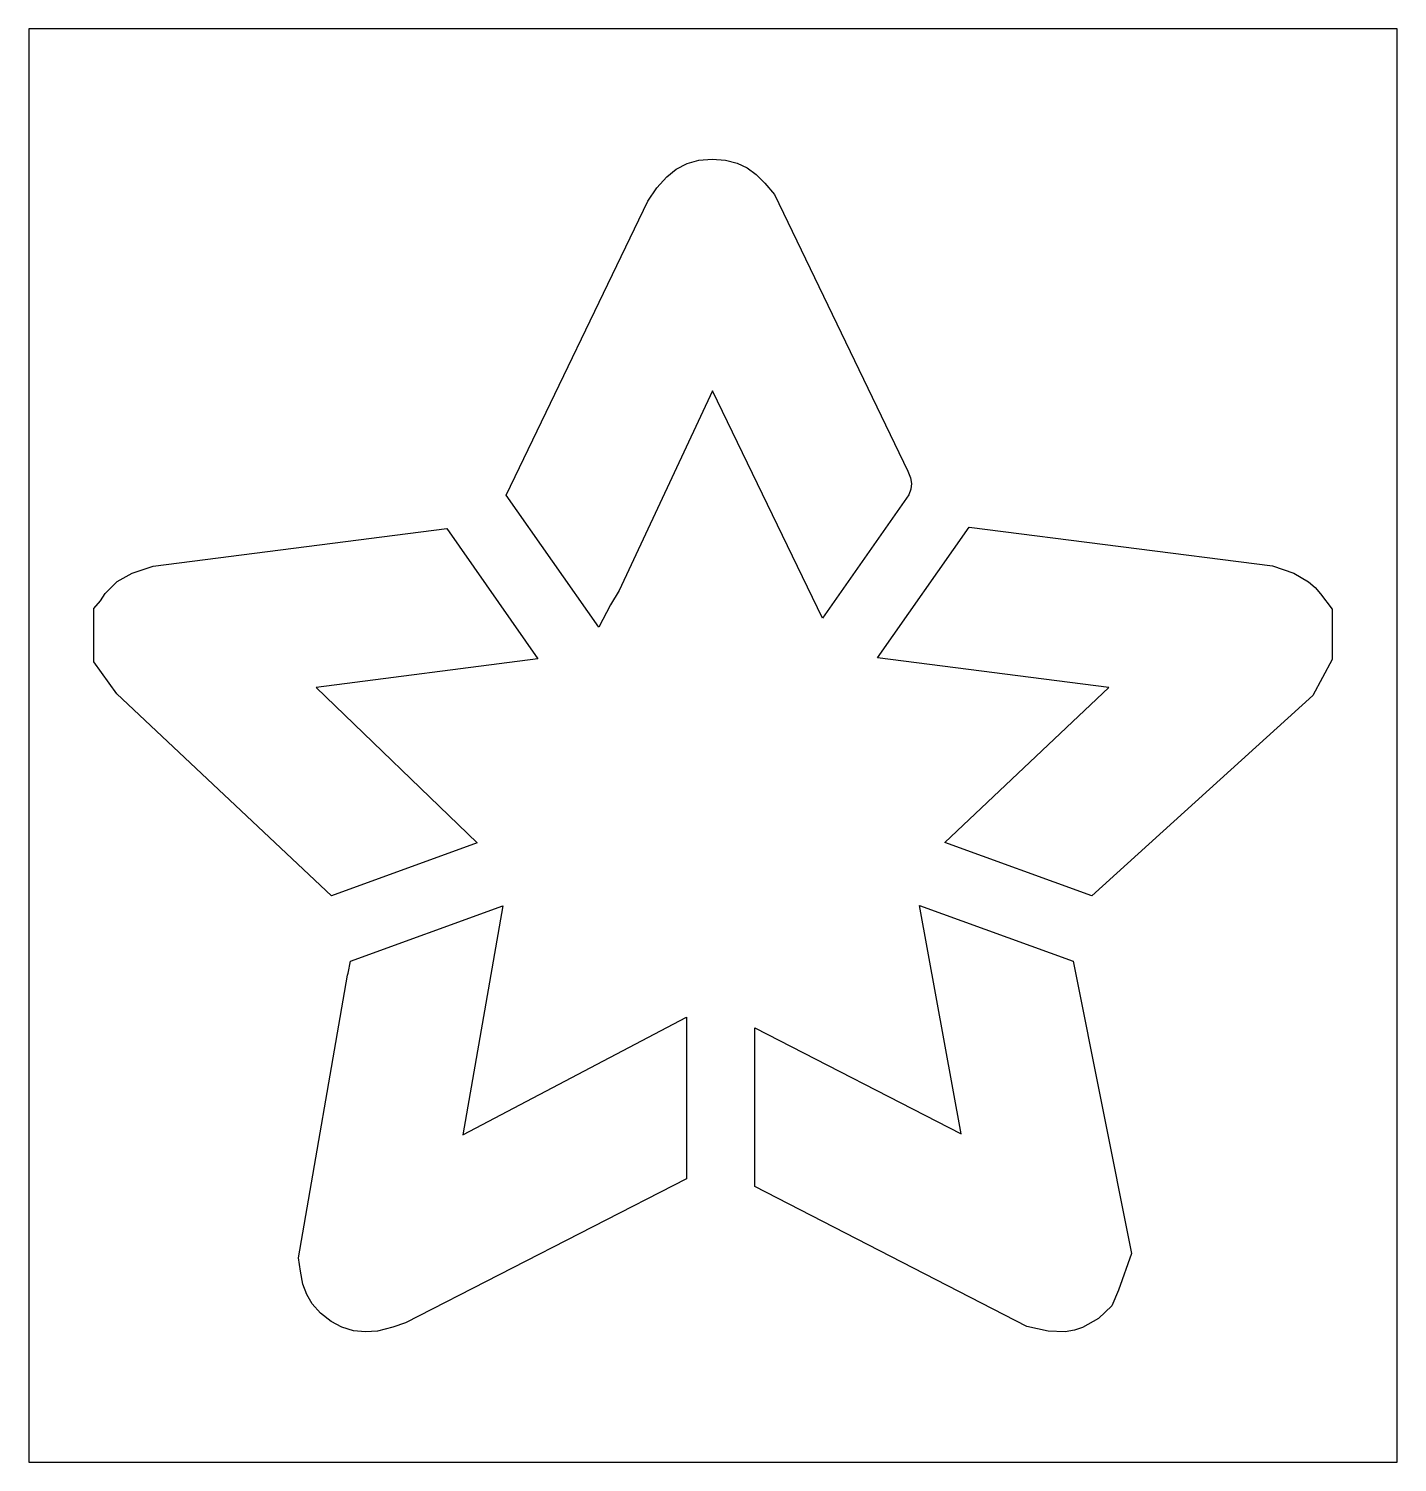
# Model space of a CAD drawing. Header units: inches. Extents: x 0 to 21, y 0 to 22.
import ezdxf

# ---------------------------------------------------------------- set-up
doc = ezdxf.new("R2010")
doc.units = ezdxf.units.IN
doc.header["$MEASUREMENT"] = 0
doc.layers.add('CUT', color=1, linetype='Continuous')

msp = doc.modelspace()

# ---------------------------------------------------------------- linework, layer by layer
at = {"layer": 'CUT'}
for points in [[(0, 0), (21, 0), (21, 22), (0, 22)], [(11.025, 19.864), (11.162, 19.764), (11.294, 19.629), (11.442, 19.453), (13.49, 15.211), (13.531, 15.107), (13.546, 15.019), (13.536, 14.932), (13.504, 14.848), (12.178, 12.953), (10.491, 16.44), (9.061, 13.377), (8.926, 13.157), (8.748, 12.815), (7.326, 14.844), (9.501, 19.355), (9.638, 19.559), (9.79, 19.728), (9.937, 19.846), (10.104, 19.931), (10.284, 19.981), (10.488, 20), (10.693, 19.984), (10.873, 19.937)], [(1.911, 13.753), (6.414, 14.332), (7.813, 12.328), (4.409, 11.888), (6.88, 9.508), (4.644, 8.693), (1.355, 11.791), (1, 12.284), (1, 13.101), (1.101, 13.221), (1.173, 13.331), (1.358, 13.518), (1.588, 13.647)], [(19.738, 13.426), (19.822, 13.325), (20, 13.093), (20, 12.322), (19.704, 11.766), (16.314, 8.693), (14.057, 9.509), (16.573, 11.891), (13.025, 12.345), (14.428, 14.348), (19.087, 13.755), (19.41, 13.644), (19.639, 13.513)], [(10.095, 6.829), (10.095, 4.352), (5.781, 2.142), (5.587, 2.072), (5.351, 2.015), (5.167, 2), (4.984, 2.02), (4.807, 2.076), (4.641, 2.163), (4.477, 2.29), (4.352, 2.43), (4.266, 2.575), (4.209, 2.734), (4.17, 2.932), (4.138, 3.139), (4.893, 7.474), (4.903, 7.504), (4.937, 7.692), (7.275, 8.54), (6.664, 5.027)], [(15.644, 2.014), (15.313, 2.085), (11.144, 4.233), (11.144, 6.666), (14.309, 5.04), (13.67, 8.543), (16.026, 7.688), (16.919, 3.204), (16.721, 2.641), (16.619, 2.403), (16.415, 2.208), (16.17, 2.07), (16.047, 2.029), (15.901, 2.004)]]:
    msp.add_lwpolyline(points, close=True, dxfattribs=at)

doc.saveas('drawing.dxf')
